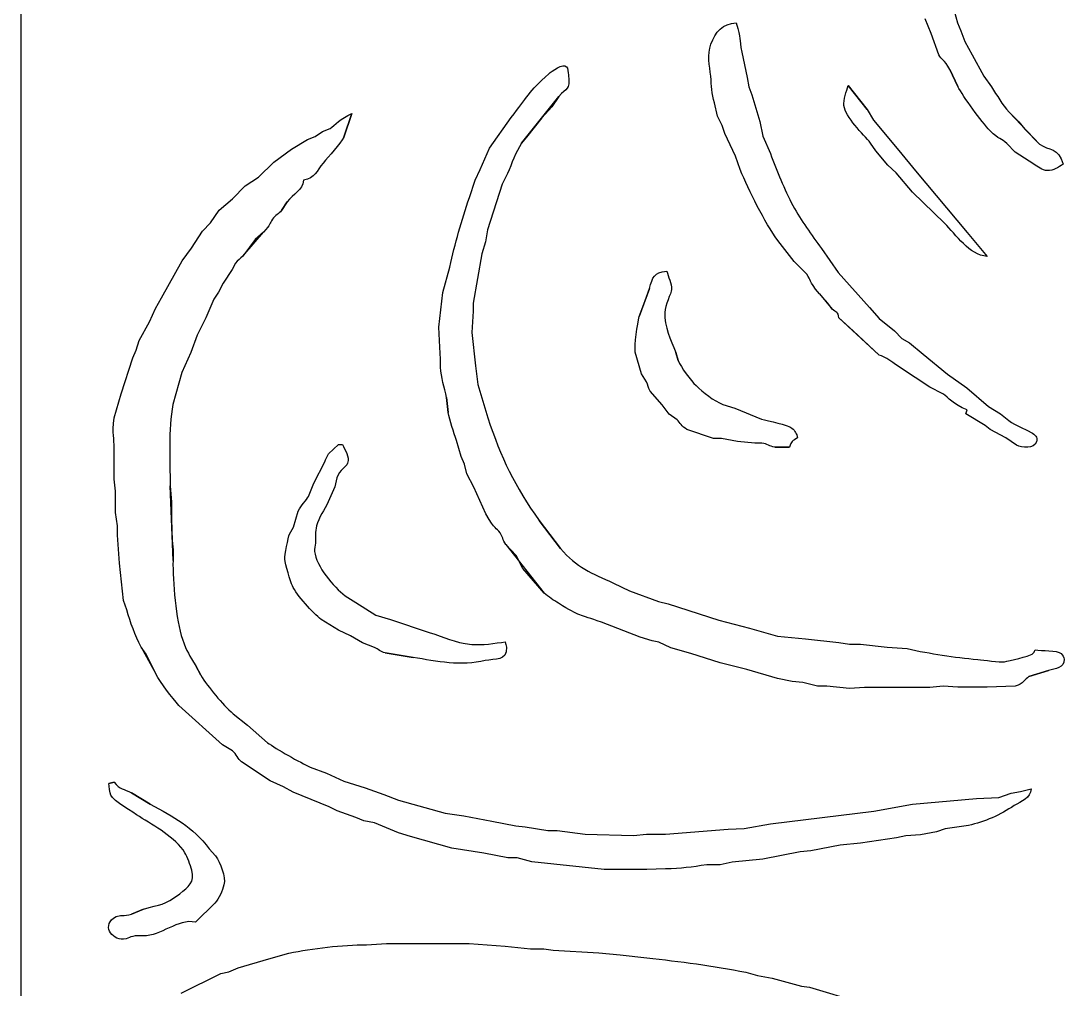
# Model space of a CAD drawing. Header units: inches. Extents: x -30 to 210, y -30 to 170.
# Drawn here: x -30 to 23.8, y 74.5 to 124.4 of the extents above; entities that cross this region are included whole.
import ezdxf

# ---------------------------------------------------------------- set-up
doc = ezdxf.new("R2010")
doc.units = ezdxf.units.IN
doc.header["$MEASUREMENT"] = 0

# ---------------------------------------------------------------- blocks, each defined once
blk = doc.blocks.new('2018-03-03 Embellishment 01')
at = {"color": 7}
for p, q in [((527.247984, 1259.288216), (529.335984, 1252.088216)), ((513.527984, 1245.688216), (509.927984, 1254.488216)), ((529.335984, 1252.088216), (531.391984, 1247.288216)), ((518.071984, 1232.992216), (513.527984, 1245.688216)), ((531.391984, 1247.288216), (533.663984, 1240.888216)), ((533.663984, 1240.888216), (538.199984, 1232.888216)), ((400.064016, 1234.488216), (403.360016, 1219.288216)), ((538.199984, 1232.888216), (545.047984, 1220.088216)), ((529.519984, 1213.912216), (524.727984, 1224.088216)), ((524.727984, 1224.088216), (529.519984, 1213.912216)), ((403.360016, 1219.288216), (404.288016, 1213.688216)), ((463.895984, 1214.488216), (475.279984, 1200.088216)), ((475.279984, 1200.088216), (463.895984, 1214.488216)), ((545.047984, 1220.088216), (549.671984, 1213.688216)), ((268.096008, 1179.952216), (290.472008, 1207.848216)), ((290.472008, 1207.848216), (286.200008, 1201.688216)), ((404.288016, 1213.688216), (406.048016, 1208.888216)), ((406.048016, 1208.888216), (410.919984, 1192.888216)), ((286.200008, 1201.688216), (280.296008, 1195.152216)), ((385.544008, 1196.088216), (383.688016, 1204.088216)), ((166.296008, 1197.688216), (161.672008, 1183.624216)), ((161.672008, 1183.624216), (166.296008, 1197.688216)), ((248.872008, 1176.888216), (261.904008, 1195.288216)), ((388.208016, 1190.488216), (385.544008, 1196.088216)), ((475.279984, 1200.088216), (475.279984, 1200.088216)), ((475.279984, 1200.088216), (478.911984, 1193.720216)), ((560.191984, 1198.520216), (566.039984, 1192.816216)), ((578.463984, 1179.328216), (560.191984, 1198.520216)), ((280.296008, 1195.152216), (271.056008, 1183.584216)), ((389.800016, 1185.688216), (388.208016, 1190.488216)), ((410.919984, 1192.888216), (412.591984, 1184.088216)), ((478.911984, 1193.720216), (494.071984, 1175.624216)), ((566.039984, 1192.816216), (569.751984, 1188.312216)), ((139.896008, 1182.128216), (144.440008, 1183.928216)), ((144.440008, 1183.928216), (148.84, 1186.864216)), ((148.84, 1186.864216), (153.36, 1188.832216)), ((271.056008, 1183.584216), (268.096008, 1179.952216)), ((396.224008, 1172.088216), (389.800016, 1185.688216)), ((412.591984, 1184.088216), (417.175984, 1173.688216)), ((569.751984, 1188.312216), (578.463984, 1179.328216)), ((130.296, 1176.432216), (139.896008, 1182.128216)), ((243.320008, 1164.088216), (248.872008, 1176.888216)), ((480.399984, 1175.288216), (477.199984, 1180.016216)), ((563.927984, 1174.656216), (558.959984, 1179.816216)), ((119.624, 1168.512216), (130.296, 1176.432216)), ((399.056016, 1164.088216), (396.224008, 1172.088216)), ((487.559984, 1166.696216), (480.399984, 1175.288216)), ((494.071984, 1175.624216), (504.239984, 1163.288216)), ((574.991984, 1167.352216), (563.927984, 1174.656216)), ((110.528, 1159.616216), (119.624, 1168.512216)), ((240.256008, 1157.688216), (243.320008, 1164.088216)), ((492.599984, 1162.216216), (487.559984, 1166.696216)), ((102.4, 1154.472216), (110.528, 1159.616216)), ((236.824008, 1147.288216), (240.256008, 1157.688216)), ((259.656008, 1161.688216), (256.384008, 1155.288216)), ((502.375984, 1150.488216), (492.599984, 1162.216216)), ((504.239984, 1163.288216), (535.103984, 1126.488216)), ((583.095984, 1163.536216), (583.095984, 1163.536216)), ((583.095984, 1163.536216), (583.095984, 1163.536216)), ((94.872, 1146.496216), (102.4, 1154.472216)), ((256.384008, 1155.288216), (247.704008, 1128.088216)), ((86.856008, 1139.752216), (94.872, 1146.496216)), ((521.495984, 1132.056216), (502.375984, 1150.488216)), ((81.672, 1132.168216), (86.856008, 1139.752216)), ((127.600008, 1144.752216), (124.192, 1139.544216)), ((124.192, 1139.544216), (127.600008, 1144.752216)), ((70.368, 1117.024216), (76.944, 1127.120216)), ((76.944, 1127.120216), (81.672, 1132.168216)), ((100.992, 1112.296216), (113.376, 1126.504216)), ((113.376, 1126.504216), (108.528, 1122.128216)), ((247.704008, 1128.088216), (246.376008, 1120.888216)), ((535.103984, 1126.488216), (547.095984, 1112.088216)), ((108.528, 1122.128216), (100.992, 1112.296216)), ((246.376008, 1120.888216), (244.296008, 1113.688216)), ((431.455984, 1109.088216), (421.639984, 1121.688216)), ((64.712, 1109.464216), (70.368, 1117.024216)), ((447.783984, 1116.752216), (457.791984, 1102.488216)), ((52.408, 1087.288216), (64.712, 1109.464216)), ((96.664, 1107.992216), (94.72, 1104.312216)), ((244.296008, 1113.688216), (239.096008, 1084.088136)), ((438.991984, 1101.352216), (431.455984, 1109.088216)), ((94.72, 1104.312216), (89.208, 1096.088216)), ((220.984008, 1090.488216), (225.136008, 1105.688216)), ((457.791984, 1102.488216), (476.495984, 1081.464216)), ((89.208, 1096.088216), (86.496008, 1090.712216)), ((86.496008, 1090.712216), (83.624008, 1086.456136)), ((218.552008, 1069.688136), (220.984008, 1090.488216)), ((344.672016, 1092.888216), (338.624016, 1076.016216)), ((342.096016, 1085.688136), (344.672016, 1092.888216)), ((451.583984, 1084.088136), (446.631984, 1089.688216)), ((446.631984, 1089.688216), (454.255984, 1080.504216)), ((48.68, 1080.888216), (52.408, 1087.288216)), ((83.624008, 1086.456136), (78.816, 1075.288216)), ((239.096008, 1084.088136), (239.096008, 1079.288216)), ((338.624016, 1076.016216), (342.096016, 1085.688136)), ((454.255984, 1080.504216), (451.583984, 1084.088136)), ((45.112, 1072.888216), (48.68, 1080.888216)), ((239.096008, 1079.288216), (238.328008, 1066.488216)), ((454.255984, 1080.504216), (454.255984, 1080.504216)), ((454.255984, 1080.504216), (454.255984, 1080.504216)), ((476.495984, 1081.464216), (482.455984, 1074.856216)), ((38.976, 1061.624216), (45.112, 1072.888216)), ((78.816, 1075.288216), (73.76, 1064.888216)), ((466.799984, 1067.360216), (458.295984, 1075.288216)), ((458.295984, 1075.288216), (482.295984, 1052.888216)), ((482.455984, 1074.856216), (491.639984, 1067.384216)), ((73.76, 1064.888216), (69.928, 1054.480136)), ((219.096008, 1057.688216), (218.552008, 1069.688136)), ((238.328008, 1066.488216), (240.472008, 1046.488216)), ((482.295984, 1052.888216), (466.799984, 1067.360216)), ((491.639984, 1067.384216), (496.039984, 1062.928216)), ((37.224, 1055.864136), (38.976, 1061.624216)), ((219.544008, 1050.488216), (219.096008, 1057.688216)), ((496.039984, 1062.928216), (500.471984, 1060.328216)), ((500.471984, 1060.328216), (508.735984, 1053.472136)), ((35.072, 1051.288216), (37.224, 1055.864136)), ((69.928, 1054.480136), (64.496, 1042.488216)), ((339.888008, 1041.688136), (336.200008, 1054.624136)), ((360.600016, 1054.488136), (361.960016, 1049.688216)), ((361.960016, 1049.688216), (360.600016, 1054.488136)), ((508.735984, 1053.472136), (523.231984, 1041.432136)), ((28.072, 1029.688216), (35.072, 1051.288216)), ((219.544008, 1045.688216), (219.544008, 1050.488216)), ((240.472008, 1046.488216), (241.856008, 1035.288216)), ((512.695984, 1033.720216), (495.095984, 1045.352216)), ((64.496, 1042.488216), (59.184, 1023.288216)), ((342.960008, 1036.888216), (339.888008, 1041.688136)), ((523.231984, 1041.432136), (534.871984, 1033.192216)), ((241.856008, 1035.288216), (247.840008, 1015.288216)), ((520.471984, 1029.744216), (512.695984, 1033.720216)), ((534.871984, 1033.192216), (547.895984, 1022.072216)), ((24, 1015.288216), (28.072, 1029.688216)), ((224.152008, 1018.488216), (223.120008, 1027.424216)), ((223.120008, 1027.424216), (224.152008, 1018.488216)), ((352.360016, 1023.152216), (345.168016, 1031.320216)), ((356.440008, 1017.400216), (352.360016, 1023.152216)), ((388.696008, 1023.360216), (395.896016, 1020.992216)), ((395.896016, 1020.992216), (411.895984, 1014.488216)), ((534.295984, 1017.688216), (535.095984, 1020.088216)), ((547.895984, 1022.072216), (555.063984, 1017.680216)), ((361.288016, 1014.096216), (356.440008, 1017.400216)), ((545.999984, 1010.672136), (534.295984, 1017.688216)), ((555.063984, 1017.680216), (560.031984, 1013.712216)), ((383.096016, 1002.928216), (367.112008, 1008.328216)), ((548.991984, 1008.232216), (545.999984, 1010.672136)), ((558.295984, 1003.336216), (548.991984, 1008.232216)), ((231.912008, 992.088216), (229.096008, 1001.688216)), ((387.896016, 1002.928216), (383.096016, 1002.928216)), ((397.496016, 1001.024216), (387.896016, 1002.928216)), ((564.695984, 998.944216), (558.295984, 1003.336216)), ((24, 978.488216), (24, 996.888136)), ((152.456008, 993.608216), (158.296008, 999.288216)), ((158.296008, 999.288216), (160.696008, 999.288216)), ((160.696008, 999.288216), (160.696008, 999.288216)), ((407.864016, 1000.160216), (397.496016, 1001.024216)), ((412.119984, 1000.160216), (407.864016, 1000.160216)), ((428.695984, 997.744216), (419.895984, 997.744216)), ((419.895984, 997.744216), (419.895984, 997.744216)), ((419.895984, 997.744216), (428.695984, 997.744216)), ((143.640008, 976.088216), (150.096, 988.888216)), ((233.952008, 987.424216), (231.912008, 992.088216)), ((235.280008, 981.680136), (233.952008, 987.424216)), ((24.792, 971.288216), (24, 978.488216)), ((157.344008, 979.288136), (156.152008, 973.824216)), ((239.400008, 973.688216), (235.280008, 981.680136)), ((24.792, 958.488216), (24.792, 971.288216)), ((57.496, 974.488216), (58.208, 964.888136)), ((59.216, 929.688216), (57.496, 974.488216)), ((140.368008, 968.160216), (143.640008, 976.088216)), ((156.152008, 973.824216), (152.224008, 964.888136)), ((246.696008, 957.688216), (239.400008, 973.688216)), ((58.208, 964.888136), (58.208, 954.488216)), ((25.896, 950.488136), (24.792, 958.488216)), ((131.448008, 949.760136), (134.256008, 959.288216)), ((58.208, 954.488216), (58.712, 941.688216)), ((278.608008, 953.656216), (291.352016, 936.880136)), ((291.352016, 936.880136), (278.608008, 953.656216)), ((25.896, 944.888216), (25.896, 950.488136)), ((129.048, 945.552216), (131.448008, 949.760136)), ((27.096, 928.088216), (25.896, 944.888216)), ((58.712, 941.688216), (59.216, 936.088136)), ((264.888008, 932.816216), (258.752008, 939.296216)), ((258.752008, 939.296216), (281.600008, 910.216208)), ((59.216, 936.088136), (59.216, 929.688216)), ((268.904008, 924.896208), (264.888008, 932.816216)), ((29.544, 905.688128), (27.096, 928.088216)), ((281.600008, 910.216208), (268.904008, 924.896208)), ((323.096008, 916.200208), (332.696016, 911.512208)), ((162.328, 908.576208), (168.696, 904.488208)), ((332.696016, 911.512208), (350.072008, 905.056208)), ((31.44, 900.088208), (29.544, 905.688128)), ((168.696, 904.488208), (180.696008, 896.912208)), ((350.072008, 905.056208), (355.896016, 903.664208)), ((355.896016, 903.664208), (386.296016, 894.024208)), ((180.696008, 896.912208), (189.496008, 894.296208)), ((158.296008, 887.944208), (147.896008, 894.432208)), ((189.496008, 894.296208), (212.696008, 886.560208)), ((339.096016, 883.800208), (315.896016, 892.696208)), ((386.296016, 894.024208), (404.696016, 889.224208)), ((404.696016, 889.224208), (421.495984, 884.344208)), ((165.496, 884.608208), (158.296008, 887.944208)), ((172.696008, 880.400208), (165.496, 884.608208)), ((346.296016, 881.496208), (339.096016, 883.800208)), ((421.495984, 884.344208), (438.295984, 882.848208)), ((438.295984, 882.848208), (458.295984, 880.536208)), ((43.128, 873.552208), (40.2, 877.760208)), ((40.2, 877.760208), (48.832, 861.688128)), ((179.896008, 877.600208), (172.696008, 880.400208)), ((350.296008, 880.776208), (346.296016, 881.496208)), ((357.496016, 877.376208), (350.296008, 880.776208)), ((369.496016, 873.872208), (357.496016, 877.376208)), ((458.295984, 880.536208), (464.695984, 879.624208)), ((464.695984, 879.624208), (471.095984, 879.624208)), ((471.095984, 879.624208), (487.103984, 877.792208)), ((487.103984, 877.792208), (499.095984, 876.872128)), ((48.832, 861.688128), (43.128, 873.552208)), ((203.096008, 871.656208), (186.296008, 874.336208)), ((186.296008, 874.336208), (203.096008, 871.656208)), ((387.096008, 868.424208), (369.496016, 873.872208)), ((591.487984, 873.896208), (591.487984, 873.896208)), ((591.487984, 873.896208), (591.487984, 873.896208)), ((72.888, 866.488208), (75.872, 860.888128)), ((75.872, 860.888128), (72.888, 866.488208)), ((403.096016, 864.456208), (387.096008, 868.424208)), ((421.463984, 858.888208), (403.096016, 864.456208)), ((583.895984, 863.792208), (572.135984, 860.088208)), ((572.135984, 860.088208), (583.895984, 863.792208)), ((430.295984, 857.128208), (421.463984, 858.888208)), ((436.695984, 856.480208), (430.295984, 857.128208)), ((445.495984, 854.312208), (436.695984, 856.480208)), ((451.095984, 854.312208), (445.495984, 854.312208)), ((464.695984, 852.952208), (451.095984, 854.312208)), ((473.495984, 853.616208), (464.695984, 852.952208)), ((491.095984, 853.616208), (473.495984, 853.616208)), ((512.695984, 853.616208), (491.095984, 853.616208)), ((520.695984, 854.344208), (512.695984, 853.616208)), ((529.495984, 853.688208), (520.695984, 854.344208)), ((547.095984, 853.688208), (529.495984, 853.688208)), ((563.895984, 854.288208), (547.095984, 853.688208)), ((88.92, 819.120208), (62.768, 842.824208)), ((95.168, 837.800208), (103.896, 830.936208)), ((103.896, 830.936208), (115.896008, 820.496208)), ((94.792, 815.560208), (88.92, 819.120208)), ((117.496008, 797.600208), (100.288008, 809.032208)), ((141.496008, 805.824208), (151.096008, 802.264128)), ((151.096008, 802.264128), (161.496008, 797.328208)), ((20.696, 796.088208), (23.896, 796.888208)), ((23.896, 796.888208), (20.696, 796.088208)), ((23.896, 796.888208), (23.896, 796.888208)), ((125.488, 794.088208), (117.496008, 797.600208)), ((161.496008, 797.328208), (174.296008, 793.408208)), ((34.296, 790.344208), (45.496, 783.720208)), ((45.496, 783.720208), (34.296, 790.344208)), ((131.232008, 790.752208), (125.488, 794.088208)), ((152.696008, 782.128208), (131.232008, 790.752208)), ((174.296008, 793.408208), (185.496, 789.416208)), ((185.496, 789.416208), (194.296008, 785.976208)), ((554.071984, 787.688128), (561.495984, 790.128208)), ((561.495984, 790.128208), (567.095984, 791.160208)), ((567.095984, 791.160208), (573.495984, 792.888208)), ((194.296008, 785.976208), (222.296008, 778.216208)), ((479.095984, 779.520208), (502.295984, 783.528208)), ((502.295984, 783.528208), (540.695984, 787.024128)), ((540.695984, 787.024128), (554.071984, 787.688128)), ((563.231984, 782.728208), (563.231984, 782.728208)), ((563.231984, 782.728208), (563.231984, 782.728208)), ((157.496008, 779.728208), (152.696008, 782.128208)), ((168.696, 775.552208), (157.496008, 779.728208)), ((222.296008, 778.216208), (233.496008, 776.552208)), ((233.496008, 776.552208), (250.296008, 773.432208)), ((417.359984, 771.768128), (479.095984, 779.520208)), ((173.496008, 773.568208), (168.696, 775.552208)), ((179.896008, 772.344128), (173.496008, 773.568208)), ((194.296008, 766.376208), (179.896008, 772.344128)), ((250.296008, 773.432208), (264.696008, 770.608208)), ((264.696008, 770.608208), (270.296008, 770.112208)), ((270.296008, 770.112208), (283.896008, 767.888208)), ((401.496016, 769.080208), (417.359984, 771.768128)), ((535.895984, 770.896208), (521.959984, 768.792208)), ((201.496008, 764.288208), (194.296008, 766.376208)), ((226.296008, 757.296128), (201.496008, 764.288208)), ((283.896008, 767.888208), (289.496008, 767.888208)), ((289.496008, 767.888208), (306.296008, 765.688208)), ((306.296008, 765.688208), (335.096008, 764.888208)), ((335.096008, 764.888208), (343.024016, 765.624208)), ((343.024016, 765.624208), (354.296016, 765.624208)), ((354.296016, 765.624208), (391.896016, 768.600208)), ((391.896016, 768.600208), (401.496016, 769.080208)), ((498.295984, 764.632208), (492.695984, 763.360208)), ((507.095984, 765.240208), (498.295984, 764.632208)), ((516.695984, 767.096208), (507.095984, 765.240208)), ((521.959984, 768.792208), (516.695984, 767.096208)), ((245.496008, 754.328208), (226.296008, 757.296128)), ((459.095984, 759.120208), (441.495984, 755.632208)), ((471.095984, 760.216208), (459.095984, 759.120208)), ((492.695984, 763.360208), (471.095984, 760.216208)), ((80.944, 756.896208), (84.736, 752.592208)), ((84.736, 752.592208), (80.944, 756.896208)), ((259.896008, 751.392208), (245.496008, 754.328208)), ((265.496008, 751.392208), (259.896008, 751.392208)), ((274.296008, 749.128208), (265.496008, 751.392208)), ((435.095984, 755.032208), (412.695984, 750.720208)), ((441.495984, 755.632208), (435.095984, 755.032208)), ((317.496016, 744.392208), (274.296008, 749.128208)), ((354.296016, 744.888208), (343.096016, 744.392208)), ((387.096008, 747.240208), (379.096016, 747.240208)), ((394.296016, 748.752208), (387.096008, 747.240208)), ((412.695984, 750.720208), (394.296016, 748.752208)), ((323.096008, 744.392208), (317.496016, 744.392208)), ((331.896008, 744.392208), (323.096008, 744.392208)), ((343.096016, 744.392208), (331.896008, 744.392208)), ((34.296, 717.760208), (41.496, 720.584208)), ((41.496, 720.584208), (34.296, 717.760208)), ((84.352, 724.224208), (72.696, 712.888128)), ((72.696, 712.888128), (84.352, 724.224208)), ((175.096008, 699.288208), (187.096008, 700.160208)), ((187.096008, 700.160208), (196.696008, 700.160208)), ((196.696008, 700.160208), (203.896008, 700.160208)), ((203.896008, 700.160208), (208.696008, 700.160208)), ((208.696008, 700.160208), (214.296008, 700.160208)), ((214.296008, 700.160208), (224.696008, 700.160208)), ((224.696008, 700.160208), (231.096008, 700.160208)), ((231.096008, 700.160208), (236.696008, 700.160208)), ((236.696008, 700.160208), (258.296008, 698.488208)), ((258.296008, 698.488208), (273.496008, 696.920208)), ((273.496008, 696.920208), (281.496008, 696.920208)), ((281.496008, 696.920208), (287.096008, 696.160208)), ((287.096008, 696.160208), (314.296016, 694.424208)), ((98.296, 685.504208), (116.696, 690.816208)), ((116.696, 690.816208), (128.696, 694.256208)), ((314.296016, 694.424208), (327.096008, 693.240208)), ((327.096008, 693.240208), (343.096016, 691.424208)), ((87.896008, 682.048208), (92.696008, 683.040128)), ((92.696008, 683.040128), (98.296, 685.504208)), ((402.520016, 682.904128), (409.496016, 680.920208)), ((64.032, 670.336208), (87.896008, 682.048208)), ((409.496016, 680.920208), (418.295984, 679.352208)), ((418.295984, 679.352208), (435.895984, 674.568208)), ((435.895984, 674.568208), (440.695984, 673.872208)), ((440.695984, 673.872208), (471.095984, 664.688208))]:
    blk.add_line(p, q, dxfattribs=at)
for points in [[(381.496016, 1239.288216), (384.224016, 1246.448216), (388.696008, 1251.880216), (396.696016, 1252.088216)], [(396.696016, 1252.088216), (400.008016, 1241.736216), (398.176016, 1243.448216), (400.064016, 1234.488216)], [(381.496016, 1220.088216), (380.728016, 1226.632216), (379.320008, 1232.904216), (381.496016, 1239.288216)], [(524.727984, 1224.088216), (521.223984, 1230.584216), (519.759984, 1229.784216), (518.071984, 1232.992216)], [(284.368008, 1221.584216), (286.072008, 1223.120216), (293.000016, 1227.992216), (295.104008, 1225.816216)], [(261.904008, 1195.288216), (271.432016, 1207.472216), (272.192008, 1210.584216), (284.368008, 1221.584216)], [(296.120016, 1220.888216), (297.312016, 1211.248216), (295.128008, 1213.560216), (290.472008, 1207.848216)], [(295.104008, 1225.816216), (295.952016, 1224.936216), (295.968016, 1222.128216), (296.120016, 1220.888216)], [(383.688016, 1204.088216), (381.984016, 1209.728216), (381.912016, 1214.376216), (381.496016, 1220.088216)], [(461.247984, 1202.488216), (460.839984, 1205.864216), (462.695984, 1211.288216), (463.895984, 1214.488216)], [(548.759984, 1187.520216), (543.911984, 1192.560216), (532.671984, 1207.912216), (529.519984, 1213.912216)], [(549.671984, 1213.688216), (553.063984, 1208.464216), (556.127984, 1203.304216), (560.191984, 1198.520216)], [(477.199984, 1180.016216), (472.863984, 1185.304216), (462.047984, 1195.688216), (461.247984, 1202.488216)], [(153.36, 1188.832216), (156.16, 1190.616216), (159.688008, 1195.040216), (166.296008, 1197.688216)], [(161.672008, 1183.624216), (159.528, 1179.480216), (152.208008, 1171.952216), (149.168008, 1168.056216)], [(558.959984, 1179.816216), (555.271984, 1183.120216), (554.455984, 1181.600216), (548.759984, 1187.520216)], [(268.096008, 1179.952216), (264.448008, 1174.304216), (262.296016, 1167.824216), (259.656008, 1161.688216)], [(578.463984, 1179.328216), (584.119984, 1175.296216), (589.919984, 1177.616216), (592.695984, 1167.288216)], [(417.175984, 1173.688216), (421.351984, 1163.176216), (425.295984, 1152.456216), (430.743984, 1142.488216)], [(149.168008, 1168.056216), (145.392, 1163.208216), (144.128, 1159.096216), (137.496008, 1157.688216)], [(421.639984, 1121.688216), (413.671984, 1132.432216), (404.344016, 1151.560216), (399.056016, 1164.088216)], [(583.095984, 1163.536216), (580.119984, 1163.648216), (577.455984, 1165.840216), (574.991984, 1167.352216)], [(592.695984, 1167.288216), (589.559984, 1165.472216), (586.959984, 1163.392216), (583.095984, 1163.536216)], [(137.496008, 1157.688216), (136.632, 1151.576216), (131.304008, 1149.496216), (127.600008, 1144.752216)], [(225.136008, 1105.688216), (228.024008, 1119.928216), (232.224008, 1133.528216), (236.824008, 1147.288216)], [(124.192, 1139.544216), (122.496, 1137.560216), (120.600008, 1136.784216), (118.848008, 1134.416216)], [(430.743984, 1142.488216), (435.695984, 1133.432216), (441.791984, 1125.136216), (447.783984, 1116.752216)], [(118.848008, 1134.416216), (116.736, 1131.552216), (117.952, 1131.440216), (113.376, 1126.504216)], [(547.095984, 1112.088216), (536.255984, 1112.856216), (528.615984, 1125.080216), (521.495984, 1132.056216)], [(100.992, 1112.296216), (99.48, 1110.544216), (98.016, 1110.032216), (96.664, 1107.992216)], [(344.672016, 1092.888216), (346.904016, 1099.896216), (347.040008, 1102.120216), (355.096008, 1103.288216)], [(355.096008, 1103.288216), (355.912016, 1099.800216), (358.216008, 1095.768216), (357.968008, 1092.224216)], [(446.631984, 1089.688216), (439.271984, 1098.256216), (442.095984, 1097.392216), (438.991984, 1101.352216)], [(357.968008, 1092.224216), (357.808008, 1089.936216), (353.976016, 1082.576216), (353.888016, 1078.488216)], [(353.888016, 1078.488216), (353.696016, 1069.728136), (357.312016, 1062.304216), (360.600016, 1054.488136)], [(458.295984, 1075.288216), (457.863984, 1079.048216), (456.463984, 1078.144216), (454.255984, 1080.504216)], [(336.200008, 1054.624136), (335.584016, 1058.872216), (337.504016, 1071.712136), (338.624016, 1076.016216)], [(495.095984, 1045.352216), (491.575984, 1047.496216), (486.039984, 1052.184216), (482.295984, 1052.888216)], [(223.120008, 1027.424216), (221.920008, 1033.512216), (219.832008, 1039.416136), (219.544008, 1045.688216)], [(361.960016, 1049.688216), (363.584016, 1045.416216), (369.328016, 1037.736216), (372.696016, 1034.560216)], [(345.168016, 1031.320216), (343.792016, 1033.408216), (343.984008, 1034.848216), (342.960008, 1036.888216)], [(372.696016, 1034.560216), (376.888016, 1030.608216), (383.256016, 1025.328136), (388.696008, 1023.360216)], [(535.095984, 1020.088216), (526.415984, 1023.416216), (524.015984, 1027.408216), (520.471984, 1029.744216)], [(59.184, 1023.288216), (56.272, 1007.968216), (57.472, 990.168216), (57.496, 974.488216)], [(24, 996.888136), (24.088, 1003.528216), (22.6, 1004.912216), (24, 1015.288216)], [(229.096008, 1001.688216), (227.504008, 1006.256216), (224.928008, 1013.856216), (224.152008, 1018.488216)], [(247.840008, 1015.288216), (255.768008, 991.648216), (264.056008, 974.048216), (278.608008, 953.656216)], [(367.112008, 1008.328216), (363.928008, 1010.104136), (363.352016, 1012.296136), (361.288016, 1014.096216)], [(411.895984, 1014.488216), (416.007984, 1013.296216), (427.471984, 1011.232136), (430.127984, 1009.080136)], [(430.127984, 1009.080136), (432.191984, 1007.416216), (432.775984, 1005.712216), (433.495984, 1003.288216)], [(560.031984, 1013.712216), (564.575984, 1010.424136), (568.791984, 1009.128136), (573.463984, 1006.520216)], [(433.495984, 1003.288216), (430.343984, 1001.536216), (429.751984, 1001.184216), (428.695984, 997.744216)], [(573.463984, 1006.520216), (575.639984, 1005.304216), (577.647984, 1003.752216), (576.727984, 1000.928216)], [(160.696008, 999.288216), (162.192008, 995.912136), (165.272008, 992.120216), (163.816008, 988.176216)], [(419.895984, 997.744216), (416.647984, 998.160216), (415.247984, 999.656216), (412.119984, 1000.160216)], [(576.727984, 1000.928216), (575.279984, 996.496136), (567.927984, 997.272136), (564.695984, 998.944216)], [(150.096, 988.888216), (150.904008, 990.488216), (151.368008, 992.128216), (152.456008, 993.608216)], [(163.816008, 988.176216), (162.768008, 985.336216), (159.232, 984.432216), (157.344008, 979.288136)], [(134.256008, 959.288216), (136.032008, 963.072216), (139.072008, 965.648136), (140.368008, 968.160216)], [(152.224008, 964.888136), (150.064, 960.176216), (146.600008, 955.536216), (145.200008, 950.488136)], [(255.200008, 946.320216), (252.800008, 949.704136), (252.384008, 947.464216), (246.696008, 957.688216)], [(126.160008, 930.488216), (125.952, 932.504216), (128.232008, 943.720216), (129.048, 945.552216)], [(145.200008, 950.488136), (144.264, 947.104216), (144.808008, 943.528216), (144.560008, 940.088216)], [(258.752008, 939.296216), (256.608008, 942.208216), (256.856008, 943.984216), (255.200008, 946.320216)], [(144.560008, 940.088216), (144.440008, 938.432216), (143.832008, 936.832136), (144.016, 935.152136)], [(144.016, 935.152136), (145.024008, 926.248208), (155.464008, 913.880208), (162.328, 908.576208)], [(291.352016, 936.880136), (301.104008, 925.528208), (310.040008, 922.064208), (323.096008, 916.200208)], [(59.216, 929.688216), (58.976, 917.240208), (60.952, 894.088208), (64.888, 882.488208)], [(130.736008, 914.488208), (129.592008, 916.832208), (126.432008, 927.880216), (126.160008, 930.488216)], [(147.896008, 894.432208), (143.208008, 897.856208), (133.288, 909.272208), (130.736008, 914.488208)], [(290.296008, 904.080208), (287.264008, 905.960128), (284.272008, 907.816208), (281.600008, 910.216208)], [(315.896016, 892.696208), (301.960016, 897.728208), (303.744016, 895.736208), (290.296008, 904.080208)], [(40.2, 877.760208), (36.288, 884.984208), (33.792, 892.272208), (31.44, 900.088208)], [(64.888, 882.488208), (67.512, 874.744208), (68.944, 873.128208), (72.888, 866.488208)], [(212.696008, 886.560208), (222.480008, 883.744208), (226.856008, 880.648208), (238.296008, 879.424208)], [(186.296008, 874.336208), (183.632008, 875.128208), (182.216008, 876.488128), (179.896008, 877.600208)], [(238.296008, 879.424208), (244.088008, 878.808208), (252.344008, 880.168208), (258.296008, 880.888208)], [(258.976008, 877.688208), (259.432008, 868.944208), (252.072008, 871.056208), (246.296008, 869.688208)], [(258.296008, 880.888208), (258.640008, 879.672208), (258.904008, 879.008208), (258.976008, 877.688208)], [(499.095984, 876.872128), (513.191984, 873.808208), (527.151984, 871.744208), (541.495984, 870.352208)], [(574.063984, 873.600208), (575.247984, 874.440208), (575.271984, 874.952208), (575.895984, 876.088128)], [(575.895984, 876.088128), (579.671984, 875.496128), (588.919984, 876.168128), (591.487984, 873.896208)], [(246.296008, 869.688208), (232.080008, 866.320208), (217.200008, 869.016208), (203.096008, 871.656208)], [(541.495984, 870.352208), (545.175984, 870.000208), (554.367984, 868.656208), (557.495984, 869.048208)], [(557.495984, 869.048208), (559.935984, 869.360208), (572.463984, 872.464208), (574.063984, 873.600208)], [(593.175984, 870.480208), (593.807984, 865.432208), (587.511984, 864.736208), (583.895984, 863.792208)], [(591.487984, 873.896208), (592.447984, 873.048208), (593.023984, 871.736208), (593.175984, 870.480208)], [(62.768, 842.824208), (58.656, 847.520208), (51.8, 856.352208), (48.832, 861.688128)], [(75.872, 860.888128), (80.248, 853.688208), (88.88, 843.456208), (95.168, 837.800208)], [(572.135984, 860.088208), (569.535984, 858.520208), (568.919984, 855.856208), (563.895984, 854.288208)], [(115.896008, 820.496208), (120.720008, 816.760128), (135.664008, 808.536208), (141.496008, 805.824208)], [(100.288008, 809.032208), (98.256, 810.664208), (97.296008, 813.576208), (94.792, 815.560208)], [(21.928, 788.992208), (21.184, 790.464208), (20.96, 794.232208), (20.696, 796.088208)], [(23.896, 796.888208), (27.616, 792.368208), (29.632, 792.904208), (34.296, 790.344208)], [(39.096, 776.216208), (35.496, 778.592208), (23.632, 785.584208), (21.928, 788.992208)], [(573.495984, 792.888208), (573.183984, 786.864128), (567.479984, 785.536208), (563.231984, 782.728208)], [(45.496, 783.720208), (60.048, 775.808208), (70.496, 770.432208), (80.944, 756.896208)], [(563.231984, 782.728208), (554.999984, 777.288208), (545.631984, 772.864208), (535.895984, 770.896208)], [(66.384, 754.488208), (60.608, 763.840208), (48.032, 770.336208), (39.096, 776.216208)], [(70.4, 744.088208), (69.624, 746.888208), (67.856, 752.096208), (66.384, 754.488208)], [(84.736, 752.592208), (87.408, 748.672208), (91.128008, 740.016208), (89.752008, 735.288208)], [(379.096016, 747.240208), (369.848016, 745.960208), (363.816016, 744.904208), (354.296016, 744.888208)], [(63.224, 729.936208), (68.487992, 734.088208), (72.416, 736.736208), (70.4, 744.088208)], [(89.752008, 735.288208), (88.688, 731.632208), (86.808008, 727.120208), (84.352, 724.224208)], [(41.496, 720.584208), (51.672, 723.768208), (54.024, 722.680208), (63.224, 729.936208)], [(29.496, 702.688208), (22.264, 702.048208), (16.152, 711.520208), (25.064, 716.184208)], [(25.064, 716.184208), (27.448, 717.424208), (29.744, 716.296208), (34.296, 717.760208)], [(72.696, 712.888128), (62.128, 715.192208), (51.624, 704.224208), (41.496, 704.704208)], [(41.496, 704.704208), (32.76, 705.120208), (34.312, 703.120208), (29.496, 702.688208)], [(128.696, 694.256208), (142.784, 697.224208), (160.728008, 699.264208), (175.096008, 699.288208)], [(343.096016, 691.424208), (362.992016, 689.464208), (382.864016, 686.624208), (402.520016, 682.904128)]]:
    blk.add_open_spline(points, degree=3, dxfattribs=at)

msp = doc.modelspace()

# ---------------------------------------------------------------- linework, layer by layer
msp.add_line((-30, 167.332), (-30, 0))

# ---------------------------------------------------------------- block references
at = {"xscale": 0.0860228990142487, "yscale": 0.0860228990142487, "zscale": 0.0086022899014249}
msp.add_blockref('2018-03-03 Embellishment 01', (-27.251, 16.583), dxfattribs=at)

doc.saveas('drawing.dxf')
